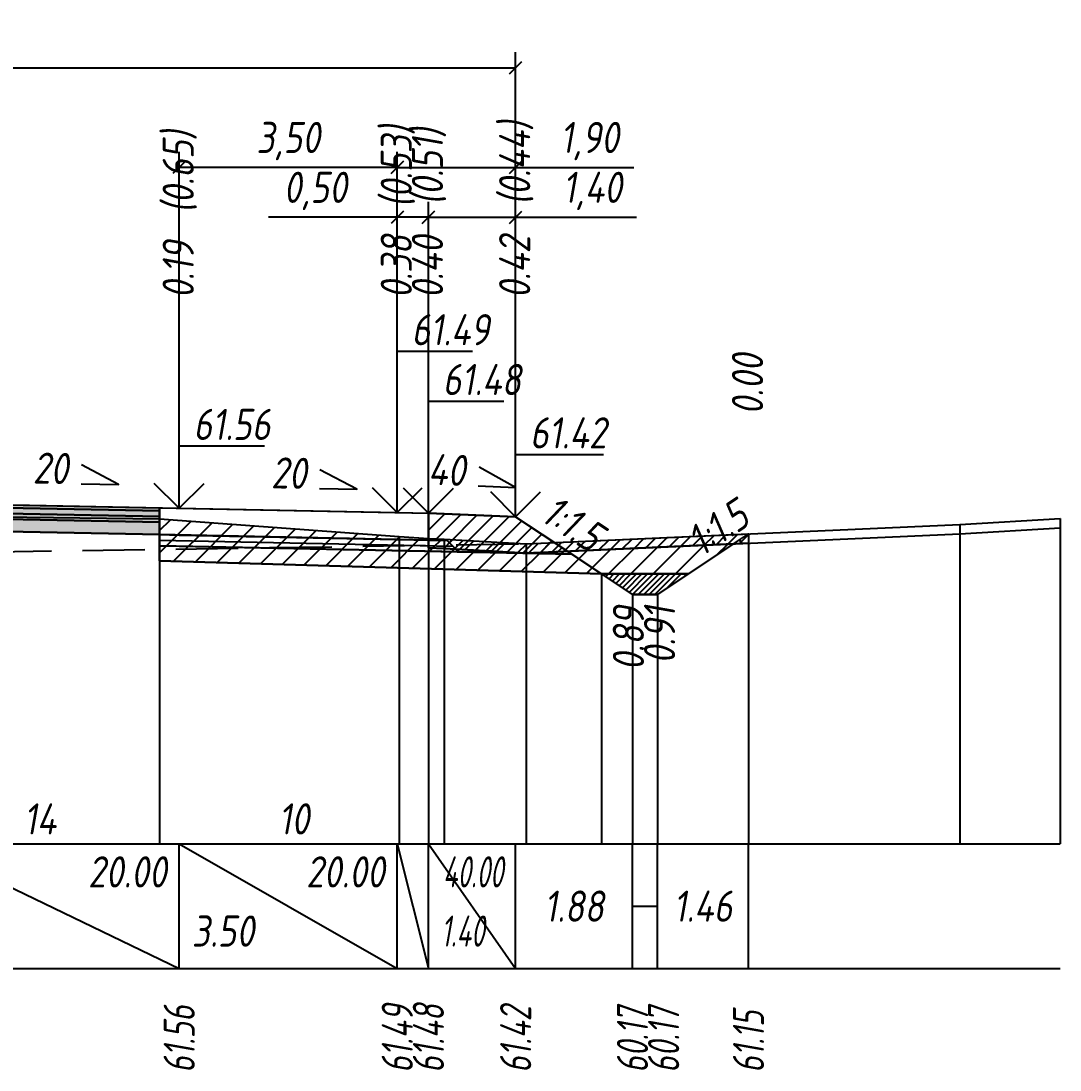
# Model space of a CAD drawing. Extents: x -717 to 1451, y -133302 to 233.
# Drawn here: x 166.3 to 249.7, y -50940.2 to -50856 of the extents above; entities that cross this region are included whole.
import ezdxf
from ezdxf.enums import TextEntityAlignment as Align

# ---------------------------------------------------------------- set-up
doc = ezdxf.new("R2010")
doc.units = 0
doc.linetypes.add('штриховая', pattern=[0.75, 0.5, -0.25])
for name, color, linetype in [('Интерполированный поперечник', 2, 'Continuous'), ('Код_514', 1, 'Continuous'), ('Контур_0', 7, 'Continuous'), ('Контур_2521', 7, 'Continuous'), ('Контур_2564', 7, 'Continuous'), ('Контур_2660', 7, 'Continuous'), ('Контур_2665', 7, 'Continuous'), ('Контур_400', 7, 'Continuous'), ('Контур_508', 7, 'Continuous'), ('Контур_512', 7, 'Continuous'), ('Контур_513', 7, 'Continuous'), ('Контур_818', 7, 'Continuous'), ('Красный поперечник', 1, 'Continuous'), ('Объём_2501', 7, 'Continuous'), ('Объём_2564', 7, 'Continuous'), ('Объём_2650', 7, 'Continuous'), ('Объём_2660', 7, 'Continuous'), ('Объём_2661', 7, 'Continuous'), ('Объём_2662', 7, 'Continuous'), ('Объём_2663', 7, 'Continuous'), ('Объём_2664', 7, 'Continuous'), ('Объём_2665', 7, 'Continuous'), ('Объём_2666', 7, 'Continuous'), ('Объём_2667', 7, 'Continuous'), ('Объём_2668', 7, 'Continuous'), ('Объём_2669', 7, 'Continuous'), ('Объём_2675', 7, 'Continuous'), ('Объём_2753', 7, 'Continuous'), ('Откосы', 7, 'Continuous'), ('Отметки покрытия', 7, 'Continuous'), ('Рабочие отметки', 7, 'Continuous'), ('Рабочие отметки доп.', 7, 'Continuous'), ('Слои выравнивания', 7, 'Continuous'), ('Таблица', 7, 'Continuous'), ('Уклоны проезжей части', 7, 'Continuous'), ('Черный поперечник', 3, 'Continuous')]:
    doc.layers.add(name, color=color, linetype=linetype)
for name, color, linetype, true_color in [('Контур_2540', 2, 'Continuous', 0xffff00), ('Контур_2560', 2, 'Continuous', 0xffff00), ('Контур_2561', 7, 'Continuous', 0xff8040), ('Контур_2562', 3, 'Continuous', 0x00ff00), ('Контур_2563', 7, 'Continuous', 0xff8000), ('Контур_2570', 7, 'Continuous', 0x80ff00), ('Контур_2725', 7, 'Continuous', 0x323232), ('Контур_2736', 4, 'Continuous', 0x00ffff), ('Контур_2737', 4, 'Continuous', 0x00ffff), ('Контур_2738', 4, 'Continuous', 0x00ffff), ('Контур_2739', 4, 'Continuous', 0x00ffff), ('Контур_2741', 4, 'Continuous', 0x00ffff), ('Контур_2742', 4, 'Continuous', 0x00ffff), ('Контур_2743', 4, 'Continuous', 0x00ffff), ('Контур_2744', 7, 'Continuous', 0xa4ffff), ('Контур_2745', 7, 'Continuous', 0xa4ffff), ('Контур_2747', 4, 'Continuous', 0x00ffff), ('Контур_2748', 4, 'Continuous', 0x00ffff), ('Контур_2749', 4, 'Continuous', 0x00ffff), ('Контур_2750', 4, 'Continuous', 0x00ffff), ('Контур_2751', 4, 'Continuous', 0x00ffff), ('Контур_2752', 4, 'Continuous', 0x00ffff), ('Контур_2760', 7, 'Continuous', 0x323232), ('Контур_2761', 7, 'Continuous', 0x323232), ('Контур_2762', 7, 'Continuous', 0x323232), ('Контур_2763', 7, 'Continuous', 0x323232), ('Контур_402', 7, 'Continuous', 0xff6464), ('Контур_703', 4, 'Continuous', 0x00ffff), ('Контур_705', 4, 'Continuous', 0x00ffff), ('Контур_707', 4, 'Continuous', 0x00ffff), ('Контур_720', 131, 'Continuous', 0xaaffff), ('Объём_2500', 7, 'Continuous', 0xc0c0c0), ('Объём_2520', 7, 'Continuous', 0x80ffff), ('Объём_2540', 2, 'Continuous', 0xffff00), ('Объём_2560', 2, 'Continuous', 0xffff00), ('Объём_2561', 7, 'Continuous', 0xff8040), ('Объём_2562', 3, 'Continuous', 0x00ff00), ('Объём_2563', 7, 'Continuous', 0xff8000), ('Объём_2570', 7, 'Continuous', 0x80ff00), ('Объём_2600', 7, 'Continuous', 0x808000), ('Объём_2620', 2, 'Continuous', 0xffff00), ('Объём_2746', 2, 'Continuous', 0xffff00)]:
    doc.layers.add(name, color=color, linetype=linetype, true_color=true_color)
doc.styles.get("Standard").update_dxf_attribs({"font": 'txt', "height": 2.5})
doc.styles.add('М', font='romand.shx', dxfattribs={"width": 0.8, "oblique": 10, "height": 2.5})
doc.dimstyles.new('ISO-25', dxfattribs={"dimtxt": 2.5, "dimasz": 2.5, "dimexe": 1.25, "dimexo": 0.625, "dimtad": 1, "dimtxsty": 'Standard', "dimcen": 2.5, "dimadec": 0, "dimazin": 0, "dimtfac": 1, "dimtmove": 0, "dimatfit": 3, "dimfxl": 1, "dimarcsym": 0})

# ---------------------------------------------------------------- blocks, each defined once
blk = doc.blocks.new('_Oblique')
at = {"color": 0, "linetype": 'ByBlock', "lineweight": -2}
blk.add_line((-0.5, -0.5), (0.5, 0.5), dxfattribs=at)
blk = doc.blocks.new('*D1210')
at = {"color": 0, "lineweight": -2, "transparency": 16777216}
for p, q in [((199.036, -50894.906), (199.036, -50870.466)), ((206.036, -50895.186), (206.036, -50870.466)), ((199.036, -50871.716), (206.036, -50871.716)), ((206.036, -50871.716), (215.738, -50871.716))]:
    blk.add_line(p, q, dxfattribs=at)
at = {"layer": 'Defpoints', "color": 0, "transparency": 16777216}
for p in [(206.036, -50871.716), (199.036, -50895.531), (206.036, -50895.811)]:
    blk.add_point(p, dxfattribs=at)
at = {"color": 0, "lineweight": -2, "transparency": 16777216, "rotation": 180}
blk.add_blockref('_Oblique', (199.036, -50871.716), dxfattribs=at)
at = {"color": 0, "lineweight": -2, "transparency": 16777216}
blk.add_blockref('_Oblique', (206.036, -50871.716), dxfattribs=at)
at = {"color": 0, "transparency": 16777216, "insert": (212.198, -50869.603), "char_height": 2.5, "width": 8.75, "attachment_point": 5, "style": 'М'}
blk.add_mtext('1,40', dxfattribs=at)
blk = doc.blocks.new('*D1212')
at = {"color": 0, "lineweight": -2, "transparency": 16777216}
for p, q in [((196.536, -50894.856), (196.536, -50870.466)), ((199.036, -50894.906), (199.036, -50870.466)), ((196.536, -50871.716), (186.201, -50871.716)), ((199.036, -50871.716), (196.536, -50871.716))]:
    blk.add_line(p, q, dxfattribs=at)
at = {"layer": 'Defpoints', "color": 0, "transparency": 16777216}
for p in [(199.036, -50871.716), (196.536, -50895.481), (199.036, -50895.531)]:
    blk.add_point(p, dxfattribs=at)
at = {"color": 0, "lineweight": -2, "transparency": 16777216, "rotation": 180}
blk.add_blockref('_Oblique', (196.536, -50871.716), dxfattribs=at)
at = {"color": 0, "lineweight": -2, "transparency": 16777216}
blk.add_blockref('_Oblique', (199.036, -50871.716), dxfattribs=at)
at = {"color": 0, "transparency": 16777216, "insert": (189.962, -50869.603), "char_height": 2.5, "width": 9.16667, "attachment_point": 5, "style": 'М'}
blk.add_mtext('0,50', dxfattribs=at)
blk = doc.blocks.new('*D1214')
at = {"color": 0, "lineweight": -2, "transparency": 16777216}
for p, q in [((179.036, -50894.506), (179.036, -50866.466)), ((196.536, -50894.856), (196.536, -50866.466)), ((196.536, -50867.716), (179.036, -50867.716))]:
    blk.add_line(p, q, dxfattribs=at)
at = {"layer": 'Defpoints', "color": 0, "transparency": 16777216}
for p in [(179.036, -50867.716), (179.036, -50895.131), (196.536, -50895.481)]:
    blk.add_point(p, dxfattribs=at)
at = {"color": 0, "lineweight": -2, "transparency": 16777216, "rotation": 180}
blk.add_blockref('_Oblique', (179.036, -50867.716), dxfattribs=at)
at = {"color": 0, "lineweight": -2, "transparency": 16777216}
blk.add_blockref('_Oblique', (196.536, -50867.716), dxfattribs=at)
at = {"color": 0, "transparency": 16777216, "insert": (187.786, -50865.603), "char_height": 2.5, "width": 9.58333, "attachment_point": 5, "style": 'М'}
blk.add_mtext('3,50', dxfattribs=at)
blk = doc.blocks.new('*D1215')
at = {"color": 0, "lineweight": -2, "transparency": 16777216}
for p, q in [((196.536, -50894.856), (196.536, -50866.466)), ((206.036, -50895.186), (206.036, -50866.466)), ((196.536, -50867.716), (206.036, -50867.716)), ((206.036, -50867.716), (215.511, -50867.716))]:
    blk.add_line(p, q, dxfattribs=at)
at = {"layer": 'Defpoints', "color": 0, "transparency": 16777216}
for p in [(196.536, -50867.716), (196.536, -50895.481), (206.036, -50895.811)]:
    blk.add_point(p, dxfattribs=at)
at = {"color": 0, "lineweight": -2, "transparency": 16777216, "rotation": 180}
blk.add_blockref('_Oblique', (196.536, -50867.716), dxfattribs=at)
at = {"color": 0, "lineweight": -2, "transparency": 16777216}
blk.add_blockref('_Oblique', (206.036, -50867.716), dxfattribs=at)
at = {"color": 0, "transparency": 16777216, "insert": (211.971, -50865.603), "char_height": 2.5, "width": 8.75, "attachment_point": 5, "style": 'М'}
blk.add_mtext('1,90', dxfattribs=at)
blk = doc.blocks.new('*D1217')
at = {"color": 0, "lineweight": -2, "transparency": 16777216}
for p, q in [((110.536, -50895.186), (110.536, -50858.466)), ((206.036, -50895.186), (206.036, -50858.466)), ((110.536, -50859.716), (206.036, -50859.716))]:
    blk.add_line(p, q, dxfattribs=at)
at = {"layer": 'Defpoints', "color": 0, "transparency": 16777216}
for p in [(206.036, -50859.716), (110.536, -50895.811), (206.036, -50895.811)]:
    blk.add_point(p, dxfattribs=at)
at = {"color": 0, "lineweight": -2, "transparency": 16777216, "rotation": 180}
blk.add_blockref('_Oblique', (110.536, -50859.716), dxfattribs=at)
at = {"color": 0, "lineweight": -2, "transparency": 16777216}
blk.add_blockref('_Oblique', (206.036, -50859.716), dxfattribs=at)
at = {"color": 0, "transparency": 16777216, "insert": (158.286, -50857.603), "char_height": 2.5, "width": 10.41667, "attachment_point": 5, "style": 'М'}
blk.add_mtext('19,10', dxfattribs=at)

msp = doc.modelspace()

# ---------------------------------------------------------------- hatches: boundary and pattern name
at = {"layer": 'Объём_2563'}
h = msp.add_hatch(dxfattribs=at)
h.set_pattern_fill('ANSI31', color=256, scale=0.3)
h.paths.add_polyline_path([(201.454, -50898.567), (200.536, -50897.649), (199.036, -50897.619), (199.036, -50895.469), (206.036, -50895.749), (210.536, -50898.749)])
at = {"layer": 'Объём_2570'}
h = msp.add_hatch(dxfattribs=at)
h.set_pattern_fill('ANSI31', color=256, scale=0.2)
h.paths.add_polyline_path([(224.722, -50897.877), (206.88, -50898.67), (200.312, -50898.298), (199.05, -50898.24), (199.05, -50897.49), (200.312, -50897.548), (206.88, -50897.92), (224.722, -50897.127)])
at = {"layer": 'Объём_2600'}
h = msp.add_hatch(dxfattribs=at)
h.set_pattern_fill('ANSI31', color=6, scale=0.4)
h.paths.add_polyline_path([(196.678, -50897.347), (199.05, -50897.49), (199.05, -50898.24), (200.312, -50898.298), (206.88, -50898.67), (223.517, -50897.931), (219.898, -50900.343), (212.927, -50900.343), (177.45, -50899.279), (177.45, -50895.919)])
h = msp.add_hatch(dxfattribs=at)
h.set_pattern_fill('HONEY', color=5, scale=0.3)
h.paths.add_polyline_path([(223.517, -50897.931), (224.722, -50897.127), (224.722, -50897.877)])
at = {"layer": 'Объём_2620'}
h = msp.add_hatch(dxfattribs=at)
h.set_pattern_fill('ANSI31', color=2, scale=0.1)
h.paths.add_polyline_path([(212.927, -50900.343), (219.898, -50900.343), (217.412, -50902), (215.412, -50902)])
at = {"layer": 'Слои выравнивания'}
for color, points in [(2, [(158.286, -50894.654), (177.45, -50895.037), (177.45, -50895.287), (158.286, -50894.904)]), (3, [(158.286, -50894.904), (177.45, -50895.287), (177.45, -50895.737), (158.286, -50895.354)]), (4, [(158.286, -50895.354), (177.45, -50895.737), (177.45, -50896.187), (158.286, -50895.804)]), (5, [(158.286, -50895.804), (177.45, -50896.187), (177.45, -50897.187), (158.286, -50896.804)])]:
    msp.add_hatch(color=color, dxfattribs=at).paths.add_polyline_path(points)

# ---------------------------------------------------------------- linework, layer by layer
at = {"layer": 'Интерполированный поперечник', "linetype": 'штриховая', "ltscale": 10, "flags": 128}
msp.add_lwpolyline([(88.785, -50899.681), (206.88, -50897.92)], dxfattribs=at)
at = {"layer": 'Код_514'}
for p, q in [((158.286, -50922), (179.036, -50932)), ((179.036, -50932), (179.036, -50922)), ((179.036, -50922), (196.536, -50932)), ((196.536, -50932), (196.536, -50922)), ((196.536, -50922), (199.036, -50932)), ((199.036, -50932), (199.036, -50922)), ((199.036, -50922), (206.036, -50932)), ((206.036, -50932), (206.036, -50922)), ((215.412, -50932), (215.412, -50922)), ((217.412, -50932), (217.412, -50922)), ((224.722, -50932), (224.722, -50922)), ((215.412, -50927), (217.412, -50927))]:
    msp.add_line(p, q, dxfattribs=at)
at = {"layer": 'Контур_0', "flags": 128}
for points in [[(177.45, -50895.037), (199.036, -50895.469), (199.036, -50897.619), (177.45, -50897.187), (177.45, -50895.037), (177.45, -50895.037)], [(206.036, -50895.749), (209.142, -50897.82), (209.142, -50897.82), (209.142, -50897.82), (209.142, -50897.82), (209.142, -50897.82), (209.142, -50897.82), (209.142, -50897.82), (209.142, -50897.82), (209.142, -50897.82), (209.142, -50897.82), (209.142, -50897.82), (209.142, -50897.82), (209.142, -50897.82), (209.142, -50897.82), (215.412, -50902)], [(206.036, -50895.749), (209.142, -50897.82), (209.142, -50897.82), (209.142, -50897.82), (209.142, -50897.82), (209.142, -50897.82), (209.142, -50897.82), (209.142, -50897.82), (209.142, -50897.82), (209.142, -50897.82), (209.142, -50897.82), (209.142, -50897.82), (209.142, -50897.82), (209.142, -50897.82), (209.142, -50897.82), (215.412, -50902), (217.412, -50902), (224.722, -50897.127), (224.722, -50897.127), (224.722, -50897.127), (224.722, -50897.127), (224.722, -50897.127), (224.722, -50897.127), (224.722, -50897.127), (224.722, -50897.127), (224.722, -50897.127), (224.722, -50897.127), (224.722, -50897.127), (224.722, -50897.127), (224.722, -50897.127)], [(179.036, -50897.219), (200.536, -50897.649), (201.454, -50898.567), (177.45, -50898.087), (177.45, -50897.187), (179.036, -50897.219), (179.036, -50897.219)], [(199.036, -50897.619), (200.536, -50897.649), (201.454, -50898.567), (210.536, -50898.749)]]:
    msp.add_lwpolyline(points, dxfattribs=at)
at = {"layer": 'Контур_2521', "color": 250, "flags": 128}
msp.add_lwpolyline([(177.45, -50897.637), (200.995, -50898.108)], dxfattribs=at)
at = {"layer": 'Контур_2540', "flags": 128}
msp.add_lwpolyline([(179.036, -50898.119), (210.536, -50898.749), (212.927, -50900.343), (177.45, -50899.279), (177.45, -50898.087), (179.036, -50898.119), (179.036, -50898.119)], dxfattribs=at)
at = {"layer": 'Контур_2560', "flags": 128}
msp.add_lwpolyline([(199.036, -50895.469), (206.036, -50895.749), (206.036, -50895.749), (206.036, -50895.749)], dxfattribs=at)
at = {"layer": 'Контур_2561', "flags": 128}
msp.add_lwpolyline([(199.036, -50895.469), (199.036, -50895.469), (206.036, -50895.749), (206.036, -50895.749), (199.036, -50895.469)], dxfattribs=at)
at = {"layer": 'Контур_2562', "flags": 128}
msp.add_lwpolyline([(206.036, -50895.749), (206.036, -50895.749), (206.036, -50895.749), (206.036, -50895.749), (206.036, -50895.749)], dxfattribs=at)
at = {"layer": 'Контур_2563', "flags": 128}
msp.add_lwpolyline([(201.454, -50898.567), (200.536, -50897.649), (199.036, -50897.619), (199.036, -50895.469), (206.036, -50895.749), (210.536, -50898.749), (201.454, -50898.567), (201.454, -50898.567)], dxfattribs=at)
at = {"layer": 'Контур_2564', "flags": 128}
msp.add_lwpolyline([(199.036, -50895.469), (206.036, -50895.749)], dxfattribs=at)
at = {"layer": 'Контур_2570', "flags": 128}
msp.add_lwpolyline([(80, -50900.791), (88.785, -50900.431), (88.785, -50900.431), (95.884, -50899.316), (106.369, -50897.745), (106.369, -50896.995), (130.315, -50896.168), (132.523, -50896.093), (134.633, -50896.035), (154.165, -50895.61), (156.26, -50895.639), (158.286, -50895.666), (177.45, -50895.919), (196.678, -50897.347), (199.05, -50897.49), (199.05, -50898.24), (200.312, -50898.298), (206.88, -50898.67), (206.88, -50898.67), (241.687, -50897.123), (249.722, -50896.634)], dxfattribs=at)
at = {"layer": 'Контур_2660', "flags": 128}
msp.add_lwpolyline([(177.45, -50899.279), (212.927, -50900.343)], dxfattribs=at)
at = {"layer": 'Контур_2665', "flags": 128}
msp.add_lwpolyline([(206.036, -50895.749), (206.036, -50895.749)], dxfattribs=at)
at = {"layer": 'Контур_2725', "flags": 128}
msp.add_lwpolyline([(132.523, -50897.319), (134.633, -50897.277), (137.536, -50897.219), (154.165, -50896.886), (156.26, -50896.844), (158.286, -50896.804), (177.45, -50897.187)], dxfattribs=at)
at = {"layer": 'Контур_2736', "flags": 128}
for points in [[(206.036, -50895.749), (209.142, -50897.82)], [(209.142, -50897.82), (215.412, -50902)]]:
    msp.add_lwpolyline(points, dxfattribs=at)
at = {"layer": 'Контур_2737', "flags": 128}
msp.add_lwpolyline([(209.142, -50897.82), (209.142, -50897.82)], dxfattribs=at)
at = {"layer": 'Контур_2738', "flags": 128}
msp.add_lwpolyline([(209.142, -50897.82), (209.142, -50897.82)], dxfattribs=at)
at = {"layer": 'Контур_2739', "flags": 128}
msp.add_lwpolyline([(209.142, -50897.82), (209.142, -50897.82)], dxfattribs=at)
at = {"layer": 'Контур_2741', "flags": 128}
msp.add_lwpolyline([(224.722, -50897.127), (224.722, -50897.127)], dxfattribs=at)
at = {"layer": 'Контур_2742', "flags": 128}
msp.add_lwpolyline([(224.722, -50897.127), (224.722, -50897.127)], dxfattribs=at)
at = {"layer": 'Контур_2743', "flags": 128}
msp.add_lwpolyline([(224.722, -50897.127), (224.722, -50897.127)], dxfattribs=at)
at = {"layer": 'Контур_2744', "flags": 128}
msp.add_lwpolyline([(224.722, -50897.127), (224.722, -50897.127)], dxfattribs=at)
msp.add_lwpolyline([(224.722, -50897.127), (224.722, -50897.127)], dxfattribs=at)
msp.add_lwpolyline([(224.722, -50897.127), (224.722, -50897.127)], dxfattribs=at)
msp.add_lwpolyline([(224.722, -50897.127), (224.722, -50897.127)], dxfattribs=at)
msp.add_lwpolyline([(224.722, -50897.127), (224.722, -50897.127)], dxfattribs=at)
msp.add_lwpolyline([(224.722, -50897.127), (224.722, -50897.127)], dxfattribs=at)
at = {"layer": 'Контур_2745', "flags": 128}
msp.add_lwpolyline([(209.142, -50897.82), (209.142, -50897.82)], dxfattribs=at)
msp.add_lwpolyline([(209.142, -50897.82), (209.142, -50897.82)], dxfattribs=at)
msp.add_lwpolyline([(209.142, -50897.82), (209.142, -50897.82)], dxfattribs=at)
msp.add_lwpolyline([(209.142, -50897.82), (209.142, -50897.82)], dxfattribs=at)
msp.add_lwpolyline([(209.142, -50897.82), (209.142, -50897.82)], dxfattribs=at)
msp.add_lwpolyline([(209.142, -50897.82), (209.142, -50897.82)], dxfattribs=at)
at = {"layer": 'Контур_2747', "flags": 128}
msp.add_lwpolyline([(209.142, -50897.82), (209.142, -50897.82)], dxfattribs=at)
at = {"layer": 'Контур_2748', "flags": 128}
msp.add_lwpolyline([(209.142, -50897.82), (209.142, -50897.82)], dxfattribs=at)
at = {"layer": 'Контур_2749', "flags": 128}
msp.add_lwpolyline([(209.142, -50897.82), (209.142, -50897.82)], dxfattribs=at)
at = {"layer": 'Контур_2750', "flags": 128}
msp.add_lwpolyline([(224.722, -50897.127), (224.722, -50897.127)], dxfattribs=at)
at = {"layer": 'Контур_2751', "flags": 128}
msp.add_lwpolyline([(224.722, -50897.127), (224.722, -50897.127)], dxfattribs=at)
at = {"layer": 'Контур_2752', "flags": 128}
msp.add_lwpolyline([(224.722, -50897.127), (224.722, -50897.127)], dxfattribs=at)
at = {"layer": 'Контур_2760', "flags": 128}
msp.add_lwpolyline([(132.523, -50895.169), (134.633, -50895.127), (137.536, -50895.069), (154.165, -50894.736), (156.26, -50894.694), (158.286, -50894.654), (177.45, -50895.037)], dxfattribs=at)
at = {"layer": 'Контур_2761', "flags": 128}
msp.add_lwpolyline([(132.523, -50895.419), (134.633, -50895.377), (137.536, -50895.319), (154.165, -50894.986), (156.26, -50894.944), (158.286, -50894.904), (177.45, -50895.287)], dxfattribs=at)
at = {"layer": 'Контур_2762', "flags": 128}
msp.add_lwpolyline([(132.523, -50895.869), (134.633, -50895.827), (137.536, -50895.769), (154.165, -50895.436), (156.26, -50895.394), (158.286, -50895.354), (177.45, -50895.737)], dxfattribs=at)
at = {"layer": 'Контур_2763', "flags": 128}
msp.add_lwpolyline([(132.523, -50896.319), (134.633, -50896.277), (137.536, -50896.219), (154.165, -50895.886), (156.26, -50895.844), (158.286, -50895.804), (177.45, -50896.187)], dxfattribs=at)
at = {"layer": 'Контур_400', "flags": 128}
msp.add_lwpolyline([(158.286, -50894.654), (179.036, -50895.069), (196.536, -50895.419), (196.536, -50895.419), (196.536, -50895.419), (196.536, -50895.419), (196.536, -50895.419), (196.536, -50895.419), (199.036, -50895.469)], dxfattribs=at)
at = {"layer": 'Контур_402', "flags": 128}
msp.add_lwpolyline([(105, -50900.302), (132.523, -50899.477), (132.523, -50897.319), (158.286, -50896.804), (177.45, -50897.187), (177.45, -50899.279), (212.927, -50900.343)], dxfattribs=at)
at = {"layer": 'Контур_508', "flags": 128}
msp.add_lwpolyline([(105, -50900.302), (132.523, -50899.477), (132.523, -50897.319), (158.286, -50896.804), (177.45, -50897.187), (177.45, -50899.279), (212.927, -50900.343), (215.412, -50902), (217.412, -50902), (224.722, -50897.127)], dxfattribs=at)
at = {"layer": 'Контур_512', "flags": 128}
msp.add_lwpolyline([(177.45, -50899.279), (212.927, -50900.343), (215.412, -50902), (217.412, -50902), (224.722, -50897.127)], dxfattribs=at)
at = {"layer": 'Контур_513', "flags": 128}
msp.add_lwpolyline([(105, -50900.302), (132.523, -50899.477), (132.523, -50897.319), (158.286, -50896.804), (177.45, -50897.187), (177.45, -50899.279), (212.927, -50900.343), (215.412, -50902), (217.412, -50902), (224.722, -50897.127)], dxfattribs=at)
at = {"layer": 'Контур_703', "flags": 128}
msp.add_lwpolyline([(206.036, -50895.749), (209.142, -50897.82)], dxfattribs=at)
at = {"layer": 'Контур_705', "flags": 128}
msp.add_lwpolyline([(209.142, -50897.82), (209.142, -50897.82)], dxfattribs=at)
at = {"layer": 'Контур_707', "flags": 128}
msp.add_lwpolyline([(217.412, -50902), (224.722, -50897.127)], dxfattribs=at)
at = {"layer": 'Контур_720', "flags": 128}
msp.add_lwpolyline([(215.412, -50902), (217.412, -50902)], dxfattribs=at)
at = {"layer": 'Контур_818', "flags": 128}
msp.add_lwpolyline([(105, -50897.95), (106.369, -50897.745), (106.369, -50896.995), (130.315, -50896.168), (132.523, -50896.093), (134.633, -50896.035), (154.165, -50895.61), (156.26, -50895.639), (158.286, -50895.666), (177.45, -50895.919), (196.678, -50897.347), (199.05, -50897.49), (199.05, -50898.24), (200.312, -50898.298), (206.88, -50898.67), (206.88, -50898.67), (224.722, -50897.877)], dxfattribs=at)
at = {"layer": 'Красный поперечник'}
for p, q in [((158.286, -50894.654), (179.036, -50895.069)), ((179.036, -50895.069), (196.536, -50895.419)), ((196.536, -50895.419), (199.036, -50895.469)), ((199.036, -50895.469), (206.036, -50895.749)), ((206.036, -50895.749), (215.412, -50902)), ((217.412, -50902), (224.722, -50897.127)), ((224.722, -50897.127), (224.722, -50922)), ((177.45, -50899.279), (177.45, -50922)), ((212.927, -50900.343), (212.927, -50922)), ((215.412, -50902), (215.412, -50922)), ((215.412, -50902), (217.412, -50902)), ((217.412, -50902), (217.412, -50922))]:
    msp.add_line(p, q, dxfattribs=at)
at = {"layer": 'Объём_2500', "flags": 128}
msp.add_lwpolyline([(177.45, -50895.037), (199.036, -50895.469), (199.036, -50897.619), (177.45, -50897.187), (177.45, -50895.037), (177.45, -50895.037)], dxfattribs=at)
at = {"layer": 'Объём_2501', "flags": 128}
msp.add_lwpolyline([(158.286, -50894.654), (179.036, -50895.069), (196.536, -50895.419), (196.536, -50895.419), (196.536, -50895.419), (196.536, -50895.419), (196.536, -50895.419), (196.536, -50895.419), (199.036, -50895.469)], dxfattribs=at)
at = {"layer": 'Объём_2520', "color": 250, "flags": 128}
msp.add_lwpolyline([(179.036, -50897.219), (200.536, -50897.649), (201.454, -50898.567), (177.45, -50898.087), (177.45, -50897.187), (179.036, -50897.219), (179.036, -50897.219)], dxfattribs=at)
at = {"layer": 'Объём_2540', "flags": 128}
msp.add_lwpolyline([(179.036, -50898.119), (210.536, -50898.749), (212.927, -50900.343), (177.45, -50899.279), (177.45, -50898.087), (179.036, -50898.119), (179.036, -50898.119)], dxfattribs=at)
at = {"layer": 'Объём_2560', "flags": 128}
msp.add_lwpolyline([(199.036, -50895.469), (206.036, -50895.749), (206.036, -50895.749), (206.036, -50895.749)], dxfattribs=at)
at = {"layer": 'Объём_2561', "flags": 128}
msp.add_lwpolyline([(199.036, -50895.469), (199.036, -50895.469), (206.036, -50895.749), (206.036, -50895.749), (199.036, -50895.469)], dxfattribs=at)
at = {"layer": 'Объём_2562', "flags": 128}
msp.add_lwpolyline([(206.036, -50895.749), (206.036, -50895.749), (206.036, -50895.749), (206.036, -50895.749), (206.036, -50895.749)], dxfattribs=at)
at = {"layer": 'Объём_2563', "color": 250, "flags": 128}
msp.add_lwpolyline([(201.454, -50898.567), (200.536, -50897.649), (199.036, -50897.619), (199.036, -50895.469), (206.036, -50895.749), (210.536, -50898.749), (201.454, -50898.567), (201.454, -50898.567)], dxfattribs=at)
at = {"layer": 'Объём_2564', "flags": 128}
msp.add_lwpolyline([(199.036, -50895.469), (206.036, -50895.749)], dxfattribs=at)
at = {"layer": 'Объём_2570', "flags": 128}
msp.add_lwpolyline([(224.722, -50897.877), (206.88, -50898.67), (200.312, -50898.298), (199.05, -50898.24), (199.05, -50897.49), (200.312, -50897.548), (206.88, -50897.92), (224.722, -50897.127), (224.722, -50897.877), (224.722, -50897.877)], dxfattribs=at)
at = {"layer": 'Объём_2600', "color": 5, "flags": 128}
msp.add_lwpolyline([(223.517, -50897.931), (224.722, -50897.127), (224.722, -50897.877), (223.517, -50897.931), (223.517, -50897.931)], dxfattribs=at)
at = {"layer": 'Объём_2620', "flags": 128}
msp.add_lwpolyline([(212.927, -50900.343), (219.898, -50900.343), (217.412, -50902), (215.412, -50902), (212.927, -50900.343), (212.927, -50900.343)], dxfattribs=at)
at = {"layer": 'Объём_2650', "color": 6, "flags": 128}
msp.add_lwpolyline([(196.678, -50897.347), (199.05, -50897.49), (199.05, -50898.24), (200.312, -50898.298), (206.88, -50898.67), (223.517, -50897.931), (219.898, -50900.343), (212.927, -50900.343), (177.45, -50899.279), (177.45, -50895.919), (196.678, -50897.347), (196.678, -50897.347)], dxfattribs=at)
at = {"layer": 'Объём_2660', "flags": 128}
msp.add_lwpolyline([(177.45, -50899.279), (212.927, -50900.343)], dxfattribs=at)
at = {"layer": 'Объём_2661', "flags": 128}
msp.add_lwpolyline([(206.036, -50895.749), (209.142, -50897.82), (212.927, -50900.343)], dxfattribs=at)
at = {"layer": 'Объём_2662', "flags": 128}
msp.add_lwpolyline([(219.898, -50900.343), (224.722, -50897.127)], dxfattribs=at)
at = {"layer": 'Объём_2663', "flags": 128}
for points in [[(212.927, -50900.343), (215.412, -50902)], [(217.412, -50902), (219.898, -50900.343)]]:
    msp.add_lwpolyline(points, dxfattribs=at)
at = {"layer": 'Объём_2664', "flags": 128}
msp.add_lwpolyline([(215.412, -50902), (217.412, -50902)], dxfattribs=at)
at = {"layer": 'Объём_2665', "flags": 128}
msp.add_lwpolyline([(206.036, -50895.749), (206.036, -50895.749)], dxfattribs=at)
at = {"layer": 'Объём_2666', "flags": 128}
for points in [[(206.036, -50895.749), (209.142, -50897.82)], [(209.142, -50897.82), (212.927, -50900.343)]]:
    msp.add_lwpolyline(points, dxfattribs=at)
at = {"layer": 'Объём_2667', "flags": 128}
for points in [[(209.142, -50897.82), (209.142, -50897.82)], [(224.722, -50897.127), (224.722, -50897.127)]]:
    msp.add_lwpolyline(points, dxfattribs=at)
at = {"layer": 'Объём_2668', "flags": 128}
for points in [[(209.142, -50897.82), (209.142, -50897.82)], [(224.722, -50897.127), (224.722, -50897.127)]]:
    msp.add_lwpolyline(points, dxfattribs=at)
at = {"layer": 'Объём_2669', "flags": 128}
for points in [[(209.142, -50897.82), (209.142, -50897.82)], [(224.722, -50897.127), (224.722, -50897.127)]]:
    msp.add_lwpolyline(points, dxfattribs=at)
at = {"layer": 'Объём_2675', "flags": 128}
for points in [[(209.142, -50897.82), (209.142, -50897.82)], [(209.142, -50897.82), (209.142, -50897.82)], [(209.142, -50897.82), (209.142, -50897.82)], [(209.142, -50897.82), (209.142, -50897.82)], [(209.142, -50897.82), (209.142, -50897.82)], [(209.142, -50897.82), (209.142, -50897.82)], [(224.722, -50897.127), (224.722, -50897.127)], [(224.722, -50897.127), (224.722, -50897.127)], [(224.722, -50897.127), (224.722, -50897.127)], [(224.722, -50897.127), (224.722, -50897.127)], [(224.722, -50897.127), (224.722, -50897.127)], [(224.722, -50897.127), (224.722, -50897.127)]]:
    msp.add_lwpolyline(points, dxfattribs=at)
at = {"layer": 'Объём_2746', "flags": 128}
msp.add_lwpolyline([(199.05, -50898.24), (200.312, -50898.298), (206.88, -50898.67), (210.197, -50898.523), (212.927, -50900.343), (177.45, -50899.279), (177.45, -50895.919), (196.678, -50897.347), (199.05, -50897.49), (199.05, -50898.24), (199.05, -50898.24)], dxfattribs=at)
at = {"layer": 'Объём_2753', "flags": 128}
msp.add_lwpolyline([(177.45, -50895.037), (177.45, -50895.037)], dxfattribs=at)
at = {"layer": 'Откосы', "color": 1, "flags": 128}
for points in [[(171.174, -50893.095), (174.173, -50893.155), (171.204, -50891.595)], [(203.035, -50893.272), (206.032, -50893.392), (203.095, -50891.773)], [(190.299, -50893.477), (193.298, -50893.537), (190.329, -50891.977)]]:
    msp.add_lwpolyline(points, dxfattribs=at)
at = {"layer": 'Отметки покрытия', "color": 1}
for p, q in [((196.536, -50895.419), (196.536, -50882.469)), ((196.536, -50882.469), (202.586, -50882.469)), ((199.036, -50895.469), (199.036, -50886.469)), ((199.036, -50886.469), (205.086, -50886.469)), ((179.036, -50895.069), (179.036, -50890.069)), ((179.036, -50890.069), (185.886, -50890.069)), ((206.036, -50895.749), (206.036, -50890.749)), ((206.036, -50890.749), (213.086, -50890.749)), ((179.036, -50895.069), (177.036, -50893.069)), ((179.036, -50895.069), (181.036, -50893.069)), ((196.536, -50895.419), (194.536, -50893.419)), ((196.536, -50895.419), (198.536, -50893.419)), ((199.036, -50895.469), (197.036, -50893.469)), ((199.036, -50895.469), (201.036, -50893.469)), ((206.036, -50895.749), (204.036, -50893.749)), ((206.036, -50895.749), (208.036, -50893.749))]:
    msp.add_line(p, q, dxfattribs=at)
at = {"layer": 'Слои выравнивания'}
for p, q in [((177.45, -50895.037), (177.45, -50922)), ((199.036, -50895.469), (199.036, -50922))]:
    msp.add_line(p, q, dxfattribs=at)
at = {"layer": 'Слои выравнивания', "color": 2, "flags": 128}
msp.add_lwpolyline([(158.286, -50894.654), (177.45, -50895.037), (177.45, -50895.287), (158.286, -50894.904)], close=True, dxfattribs=at)
at = {"layer": 'Слои выравнивания', "color": 3, "flags": 128}
msp.add_lwpolyline([(158.286, -50894.904), (177.45, -50895.287), (177.45, -50895.737), (158.286, -50895.354)], close=True, dxfattribs=at)
at = {"layer": 'Слои выравнивания', "color": 4, "flags": 128}
msp.add_lwpolyline([(158.286, -50895.354), (177.45, -50895.737), (177.45, -50896.187), (158.286, -50895.804)], close=True, dxfattribs=at)
at = {"layer": 'Слои выравнивания', "color": 5, "flags": 128}
msp.add_lwpolyline([(158.286, -50895.804), (177.45, -50896.187), (177.45, -50897.187), (158.286, -50896.804)], close=True, dxfattribs=at)
at = {"layer": 'Таблица'}
for p, q in [((80, -50922), (249.722, -50922)), ((80, -50932), (249.722, -50932))]:
    msp.add_line(p, q, dxfattribs=at)
at = {"layer": 'Черный поперечник', "color": 7}
for p, q in [((177.45, -50895.919), (177.45, -50922)), ((249.722, -50895.884), (249.722, -50922)), ((241.687, -50896.373), (241.687, -50922)), ((196.678, -50897.347), (196.678, -50922)), ((199.05, -50897.49), (199.05, -50922)), ((200.312, -50897.548), (200.312, -50922)), ((206.88, -50897.92), (206.88, -50922))]:
    msp.add_line(p, q, dxfattribs=at)
at = {"layer": 'Черный поперечник', "flags": 128}
msp.add_lwpolyline([(80, -50900.041), (88.785, -50899.681), (95.884, -50898.566), (106.369, -50896.995), (130.315, -50896.168), (132.523, -50896.093), (134.633, -50896.035), (154.165, -50895.61), (156.26, -50895.639), (158.286, -50895.666), (177.45, -50895.919), (196.678, -50897.347), (199.05, -50897.49), (200.312, -50897.548), (206.88, -50897.92), (241.687, -50896.373), (249.722, -50895.884)], dxfattribs=at)

# ---------------------------------------------------------------- texts
at = {"layer": 'Код_514', "style": 'М', "oblique": 10}
for s, width, p in [('20.00', 0.8, (178.036, -50923)), ('20.00', 0.8, (195.536, -50923)), ('40.00', 0.6, (205.036, -50923))]:
    msp.add_text(s, height=2.5, dxfattribs=dict(at, width=width)).set_placement(p, align=Align.TOP_RIGHT)
at = {"layer": 'Код_514', "style": 'М', "oblique": 10, "width": 0.8}
for s, p in [('1.88', (210.724, -50927)), ('1.46', (221.067, -50927))]:
    msp.add_text(s, height=2.5, dxfattribs=at).set_placement(p, align=Align.MIDDLE_CENTER)
at = {"layer": 'Код_514', "style": 'М', "oblique": 10}
for s, width, p in [('3.50', 0.8, (180.036, -50931)), ('1.40', 0.6, (200.036, -50931))]:
    msp.add_text(s, height=2.5, dxfattribs=dict(at, width=width)).set_placement(p, align=Align.BOTTOM_LEFT)
at = {"layer": 'Код_514', "style": 'М', "oblique": 10, "width": 0.7}
for s, p in [('61.49', (196.536, -50940.382)), ('61.48', (199.036, -50940.382)), ('61.42', (206.036, -50940.382)), ('60.17', (215.412, -50940.382)), ('60.17', (217.912, -50940.382)), ('61.56', (179.036, -50940.382)), ('61.15', (224.722, -50940.382))]:
    msp.add_text(s, height=2.5, rotation=90, dxfattribs=at).set_placement(p, align=Align.MIDDLE_LEFT)
at = {"layer": 'Отметки покрытия', "color": 1, "style": 'М', "oblique": 10, "width": 0.8}
for s, p in [('61.49', (197.677, -50882.737)), ('61.48', (200.177, -50886.737)), ('61.56', (180.177, -50890.337)), ('61.42', (207.177, -50891.017))]:
    msp.add_text(s, height=2.5, dxfattribs=at).set_placement(p, align=Align.BOTTOM_LEFT)
at = {"layer": 'Рабочие отметки', "color": 1, "style": 'М', "oblique": 10, "width": 0.8}
for s, p in [('0.38', (196.458, -50878.219)), ('0.40', (198.958, -50878.219)), ('0.42', (205.958, -50878.219)), ('0.19', (178.958, -50878.219)), ('0.00', (224.644, -50887.558))]:
    msp.add_text(s, height=2.5, rotation=90, dxfattribs=at).set_placement(p, align=Align.MIDDLE_LEFT)
for s, p in [('0.89', (215.084, -50902.931)), ('0.91', (217.584, -50902.931))]:
    msp.add_text(s, height=2.5, rotation=90, dxfattribs=at).set_placement(p, align=Align.MIDDLE_RIGHT)
at = {"layer": 'Рабочие отметки доп.', "color": 1, "style": 'М', "oblique": 10, "width": 0.8}
for s, p in [('(0.44)', (205.958, -50870.719)), ('(0.65)', (178.958, -50871.369)), ('(0.53)', (196.458, -50870.919)), ('(0.51)', (198.958, -50870.719))]:
    msp.add_text(s, height=2.5, rotation=90, dxfattribs=at).set_placement(p, align=Align.MIDDLE_LEFT)
at = {"layer": 'Слои выравнивания', "style": 'М', "oblique": 10, "width": 0.8}
for s, p in [('14', (167.868, -50922)), ('10', (188.243, -50922))]:
    msp.add_text(s, height=2.5, dxfattribs=at).set_placement(p, align=Align.BOTTOM_CENTER)
at = {"layer": 'Уклоны проезжей части', "color": 1, "style": 'М', "oblique": 10, "width": 0.8}
for s, rotation, p in [('20', 358.85423, (168.681, -50893.861)), ('20', 358.85423, (187.806, -50894.244)), ('40', 357.70938, (200.443, -50893.988)), ('1:1.5', 33.69007, (223.398, -50898.276)), ('1:1.5', 326.30994, (209.532, -50897.966))]:
    msp.add_text(s, height=2.5, rotation=rotation, dxfattribs=at).set_placement(p, align=Align.BOTTOM_CENTER)

# ---------------------------------------------------------------- dimensions: what is measured, and where the dimension line sits
at = {"color": 5}
dim = msp.add_linear_dim(base=(206.036, -50859.716), p1=(110.536, -50895.811), p2=(206.036, -50895.811), angle=180, dimstyle='ISO-25', override={"dimasz": 1, "dimlfac": 0.2, "dimzin": 0, "dimtxsty": 'М', "dimblk1": 'Oblique', "dimblk2": 'Oblique', "dimsah": 1}, dxfattribs=at)
dim.commit()
dim.dimension.update_dxf_attribs({"geometry": '*D1217', "text_midpoint": (158.286, -50857.603)})
dim = msp.add_linear_dim(base=(179.036, -50867.716), p1=(196.536, -50895.481), p2=(179.036, -50895.131), dimstyle='ISO-25', override={"dimasz": 1, "dimlfac": 0.2, "dimzin": 0, "dimtxsty": 'М', "dimblk1": 'Oblique', "dimblk2": 'Oblique', "dimsah": 1}, dxfattribs=at)
dim.commit()
dim.dimension.update_dxf_attribs({"geometry": '*D1214', "text_midpoint": (187.786, -50865.603)})
dim = msp.add_linear_dim(base=(196.536, -50867.716), p1=(206.036, -50895.811), p2=(196.536, -50895.481), dimstyle='ISO-25', override={"dimasz": 1, "dimlfac": 0.2, "dimzin": 0, "dimtxsty": 'М', "dimblk1": 'Oblique', "dimblk2": 'Oblique', "dimsah": 1}, dxfattribs=at)
dim.commit()
dim.dimension.update_dxf_attribs({"geometry": '*D1215', "text_midpoint": (211.971, -50867.716), "dimtype": 160})
for base, p1, p2, picture, middle in [((199.036, -50871.716), (196.536, -50895.481), (199.036, -50895.531), '*D1212', (189.962, -50871.716)), ((206.036, -50871.716), (199.036, -50895.531), (206.036, -50895.811), '*D1210', (212.198, -50871.716))]:
    dim = msp.add_linear_dim(base=base, p1=p1, p2=p2, angle=180, dimstyle='ISO-25', override={"dimasz": 1, "dimlfac": 0.2, "dimzin": 0, "dimtxsty": 'М', "dimblk1": 'Oblique', "dimblk2": 'Oblique', "dimsah": 1}, dxfattribs=at)
    dim.commit()
    dim.dimension.update_dxf_attribs({"geometry": picture, "text_midpoint": middle, "dimtype": 160})

doc.saveas('drawing.dxf')
